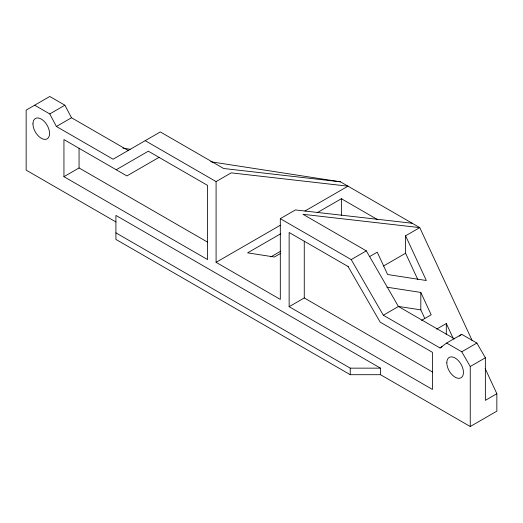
<?xml version="1.0" encoding="UTF-8"?>
<svg xmlns="http://www.w3.org/2000/svg" width="523" height="523" viewBox="0 0 523 523"><rect width="100%" height="100%" fill="white"/><g stroke="black" fill="none" stroke-linecap="round" stroke-linejoin="round"><path stroke-width="0.78" d="M341.375 215.378L341.375 198.727L377.148 219.379M417.838 279.635L405.593 253.25L405.593 235.801L419.766 227.616L472.184 340.565M424.826 318.54L420.812 309.884L420.812 292.435L386.928 287.192M446.302 334.622L446.302 323.521L436.627 329.111M485.2 368.617L496.85 393.714L496.85 411.163L470.249 426.52L380.483 374.697L350.247 374.697L115.916 239.41L115.916 215.404L380.483 368.153L380.483 374.697M145.204 140.667L216.091 181.592L216.091 262.33L280.308 299.404L280.308 218.666L351.195 259.591L383.32 315.232L440.013 347.965L446.622 343.055L461.744 334.328L476.865 343.055L485.364 357.784L485.364 400.357L496.85 393.714M459.338 336.112L461.744 334.328M34.655 105.208L49.77 113.936L64.891 105.208L71.507 117.753L128.2 150.487M49.77 113.936L56.386 126.481L71.507 117.753M116.211 169.753L148.336 151.199L207.566 185.397L207.566 259.591L63.943 176.682L79.065 167.955L79.065 148.303M159.025 157.371L126.899 175.924L63.943 139.576L63.943 176.682M216.091 181.592L231.212 172.865L347.991 186.175L304.968 211.017M280.308 218.666L295.423 209.939L412.209 223.256M216.091 262.33L280.276 225.269M280.759 233.722L247.608 252.864L274.405 257.009L280.544 253.465M317.18 212.698L341.375 198.727M270.888 256.878L280.759 251.177M351.195 259.591L366.309 250.863L398.434 306.504L454.428 338.832M369.565 256.603L377.246 252.164L387.621 274.523L426.343 280.511L405.593 235.801M348.063 266.508L380.188 322.155L432.449 352.332L432.449 389.439L289.141 306.687L304.262 297.96L304.262 241.221M383.47 266.024L405.593 253.25M383.32 315.232L398.434 306.504M421.505 320.377L431.187 314.794L420.812 292.435M440.013 347.965L442.072 346.775M446.622 343.055L461.744 351.783L476.865 343.055M470.249 426.52L470.249 366.512L485.364 357.784M115.916 232.859L350.247 368.153L380.483 368.153M366.309 250.863L302.987 214.299L419.766 227.616L340.434 181.814L223.648 168.498L160.326 131.933L113.079 159.214L56.386 126.481M122.859 148.153L130.109 149.277M210.697 161.744L340.434 181.814M398.225 306.393L420.812 309.884M348.292 266.645L289.141 232.493L289.141 306.687M64.891 105.208L49.77 96.48L26.15 110.118L26.15 170.125L115.916 221.948M79.065 167.955L207.566 242.136M304.262 297.96L432.449 371.984M461.744 351.783L470.249 366.512M446.302 323.521L453.448 338.911M350.247 368.153L350.247 374.697M446.812 362.805A11.761 6.792 60 0 0 459.286 378.319A11.761 6.792 60 0 0 459.286 361.687A11.761 6.792 60 0 0 446.812 362.805M32.956 123.866A11.761 6.792 60 0 0 45.423 139.38A11.761 6.792 60 0 0 45.423 122.748A11.761 6.792 60 0 0 32.956 123.866"/></g></svg>
